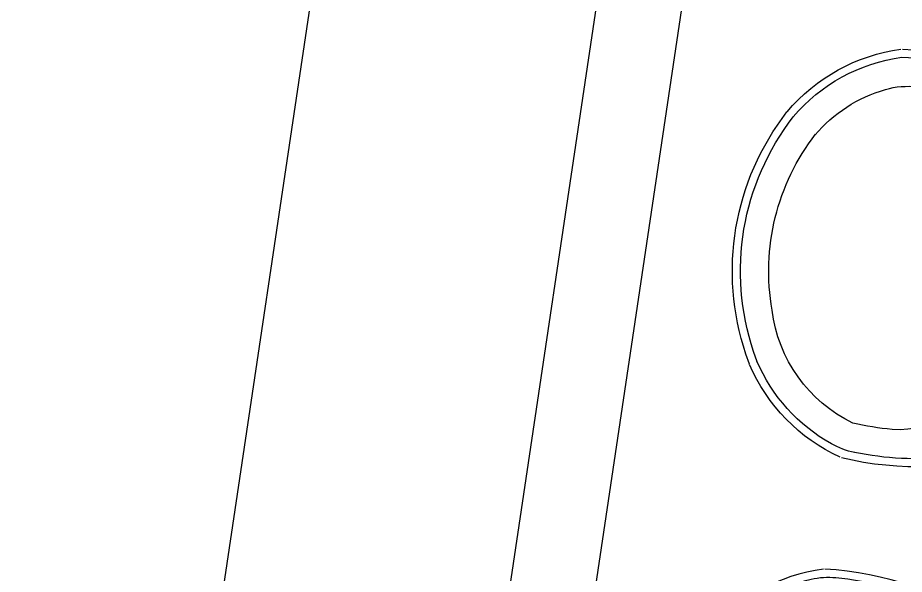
# Model space of a CAD drawing. Header units: millimetres. Extents: x 338 to 506, y 179 to 335.
# Drawn here: x 395.981 to 397.078, y 227.883 to 228.571 of the extents above; entities that cross this region are included whole.
import ezdxf

# ---------------------------------------------------------------- set-up
doc = ezdxf.new("R2010")
doc.units = ezdxf.units.MM
for name, color, linetype in [('MUEBLES_FIJOS', 145, 'Continuous'), ('MUROS', 32, 'Continuous'), ('TEXTOS', 7, 'Continuous')]:
    doc.layers.add(name, color=color, linetype=linetype)
doc.styles.add('NOTAS', font='simplex.shx')
doc.styles.get("Standard").update_dxf_attribs({"font": 'ARIALUNI.ttf'})
doc.dimstyles.new('ROMANS', dxfattribs={"dimtxt": 0.1, "dimasz": 0.05, "dimexe": 0.04, "dimexo": 0.5, "dimgap": 0.05, "dimtad": 1, "dimtih": 1, "dimtoh": 1, "dimdec": 4, "dimzin": 5, "dimdsep": 46, "dimtxsty": 'Standard', "dimsah": 1, "dimcen": 0.05, "dimse1": 1, "dimse2": 1, "dimclrd": 7, "dimclre": 7, "dimclrt": 7, "dimadec": 0, "dimazin": 0, "dimtfac": 1, "dimtdec": 4, "dimtix": 1, "dimtmove": 2, "dimatfit": 3, "dimfxl": 1, "dimtolj": 1, "dimarcsym": 0})

# ---------------------------------------------------------------- blocks, each defined once
blk = doc.blocks.new('LNOV734P')
at = {"layer": 'MUEBLES_FIJOS'}
for p, q in [((-0.1903, 0), (-0.2148, -0.0462)), ((-0.1903, 0), (0.1903, 0)), ((0.1903, 0), (0.2148, -0.0462)), ((-0.1118, -0.11), (0.1118, -0.11)), ((-0.1535, -0.3817), (-0.1415, -0.3878)), ((-0.158, -0.3906), (-0.1461, -0.3967))]:
    blk.add_line(p, q, dxfattribs=at)
for centre, radius in [((-0.1, -0.06), 0.015), ((0, -0.06), 0.015), ((0.1, -0.06), 0.015), ((0, -0.18), 0.02)]:
    blk.add_circle(centre, radius, dxfattribs=at)
for centre, radius, start, end in [((0, -0.5863), 0.5763, 82.9944, 97.0056), ((-0.018, -0.2929), 0.2835, 100.6374, 131.0686), ((0.018, -0.2929), 0.2835, 48.9314, 79.3626), ((0.1397, -0.225), 0.397, 153.2366, 185.1908), ((-0.1397, -0.225), 0.397, 354.8092, 26.7634), ((-0.1385, -0.1546), 0.1, 131.0686, 165.7987), ((0.1385, -0.1546), 0.1, 14.2013, 48.9314), ((-0.1118, -0.21), 0.1, 90, 176.5875), ((0.1118, -0.21), 0.1, 3.4125, 90), ((0.1397, -0.225), 0.387, 165.7987, 183.085), ((-0.1397, -0.225), 0.387, 354.8092, 14.2013), ((0.1397, -0.225), 0.352, 176.5875, 184.6254), ((-0.1397, -0.225), 0.352, 358.2317, 3.4125), ((0.1122, -0.2328), 0.1, 335.4879, 358.2317), ((-0.1469, -0.2404), 0.1, 183.085, 200.7802), ((-0.0403, -0.2), 0.224, 196.2861, 238.2877), ((-0.0403, -0.2), 0.179, 197.3522, 254.7067), ((0.0403, -0.2), 0.214, 301.7123, 343.7139), ((0.0403, -0.2), 0.224, 301.7123, 343.7139), ((-0.0403, -0.2), 0.214, 200.7802, 238.2877), ((0.0403, -0.2), 0.179, 301.7123, 335.4879), ((0.0003, -0.111), 0.276, 251.4503, 299.3617), ((0.0003, -0.111), 0.311, 242.8748, 299.3617), ((0.0003, -0.111), 0.321, 242.8748, 299.3617)]:
    blk.add_arc(centre, radius, start, end, dxfattribs=at)
blk = doc.blocks.new('_DOT')
at = {"color": 0, "linetype": 'ByBlock'}
blk.add_line((-0.5, 0), (-1, 0), dxfattribs=at)
at = {"color": 0, "linetype": 'ByBlock', "const_width": 0.5}
blk.add_lwpolyline([(-0.25, 0, 1), (0.25, 0, 1)], format="xyb", close=True, dxfattribs=at)
blk = doc.blocks.new('*U1118')
at = {"layer": 'TEXTOS', "color": 7, "style": 'NOTAS'}
blk.add_text('3,76', height=0.1, dxfattribs=at).set_placement((2937.7563, 1976.3581))
blk = doc.blocks.new('*D452')
at = {"layer": 'DEFPOINTS', "color": 0, "transparency": 16777216}
for p in [(2939.7863, 1976.289), (2936.0263, 1976.1846), (2939.7863, 1976.1846)]:
    blk.add_point(p, dxfattribs=at)
at = {"layer": 'TEXTOS', "color": 7, "transparency": 16777216}
blk.add_line((2936.0763, 1976.289), (2939.7363, 1976.289), dxfattribs=at)
at = {"transparency": 16777216}
blk.add_blockref('*U1118', (0, 0), dxfattribs=at)
at = {"layer": 'TEXTOS', "color": 7, "transparency": 16777216, "xscale": 0.05, "yscale": 0.05, "zscale": 0.05, "rotation": 180}
blk.add_blockref('_DOT', (2936.0263, 1976.289), dxfattribs=at)
at = {"layer": 'TEXTOS', "color": 7, "transparency": 16777216, "xscale": 0.05, "yscale": 0.05, "zscale": 0.05}
blk.add_blockref('_DOT', (2939.7863, 1976.289), dxfattribs=at)
blk = doc.blocks.new('*U1149')
at = {"layer": 'TEXTOS', "color": 7, "style": 'NOTAS'}
blk.add_text('2,71', height=0.1, dxfattribs=at).set_placement((2938.3025, 1976.7086))
blk = doc.blocks.new('*D477')
at = {"layer": 'DEFPOINTS', "color": 0, "transparency": 16777216}
for p in [(2939.7863, 1976.6395), (2937.0805, 1976.2866), (2939.7863, 1976.1846)]:
    blk.add_point(p, dxfattribs=at)
at = {"layer": 'TEXTOS', "color": 7, "transparency": 16777216}
blk.add_line((2937.1305, 1976.6395), (2939.7363, 1976.6395), dxfattribs=at)
at = {"transparency": 16777216}
blk.add_blockref('*U1149', (0, 0), dxfattribs=at)
at = {"layer": 'TEXTOS', "color": 7, "transparency": 16777216, "xscale": 0.05, "yscale": 0.05, "zscale": 0.05, "rotation": 180}
blk.add_blockref('_DOT', (2937.0805, 1976.6395), dxfattribs=at)
at = {"layer": 'TEXTOS', "color": 7, "transparency": 16777216, "xscale": 0.05, "yscale": 0.05, "zscale": 0.05}
blk.add_blockref('_DOT', (2939.7863, 1976.6395), dxfattribs=at)
blk = doc.blocks.new('BAÑOS_PUBLICOS_PISO_1')
at = {"layer": 'TEXTOS'}
blk.add_lwpolyline([(2939.7863, 1975.58463), (2939.7863, 1976.18463), (2936.0263, 1976.18463), (2936.0263, 1975.58463)], close=True, dxfattribs=at)
at = {"layer": 'MUEBLES_FIJOS', "rotation": 180}
blk.add_blockref('LNOV734P', (2938.73603, 1975.64617), dxfattribs=at)
at = {"layer": 'MUEBLES_FIJOS', "xscale": -1, "rotation": 180}
blk.add_blockref('LNOV734P', (2939.38651, 1975.64617), dxfattribs=at)
at = {"layer": 'TEXTOS'}
dim = blk.add_linear_dim(base=(2939.7863, 1976.63952), p1=(2937.08053, 1976.28659), p2=(2939.7863, 1976.18463), angle=180, dimstyle='ROMANS', dxfattribs=at)
dim.commit()
dim.dimension.update_dxf_attribs({"geometry": '*D477', "text_midpoint": (2938.43341, 1976.74904)})
dim = blk.add_linear_dim(base=(2939.7863, 1976.28902), p1=(2936.0263, 1976.18463), p2=(2939.7863, 1976.18463), dimstyle='ROMANS', dxfattribs=at)
dim.commit()
dim.dimension.update_dxf_attribs({"geometry": '*D452', "text_midpoint": (2937.9063, 1976.39854)})
blk = doc.blocks.new('A$C7152A42C')
at = {"color": 18}
blk.add_blockref('BAÑOS_PUBLICOS_PISO_1', (-2892.7659, -1880.28762), dxfattribs=at)

msp = doc.modelspace()

# ---------------------------------------------------------------- block references
at = {"layer": 'MUROS', "color": 32, "rotation": 81.53046525965426}
msp.add_blockref('A$C7152A42C', (484.7482, 168.0844), dxfattribs=at)

doc.saveas('drawing.dxf')
